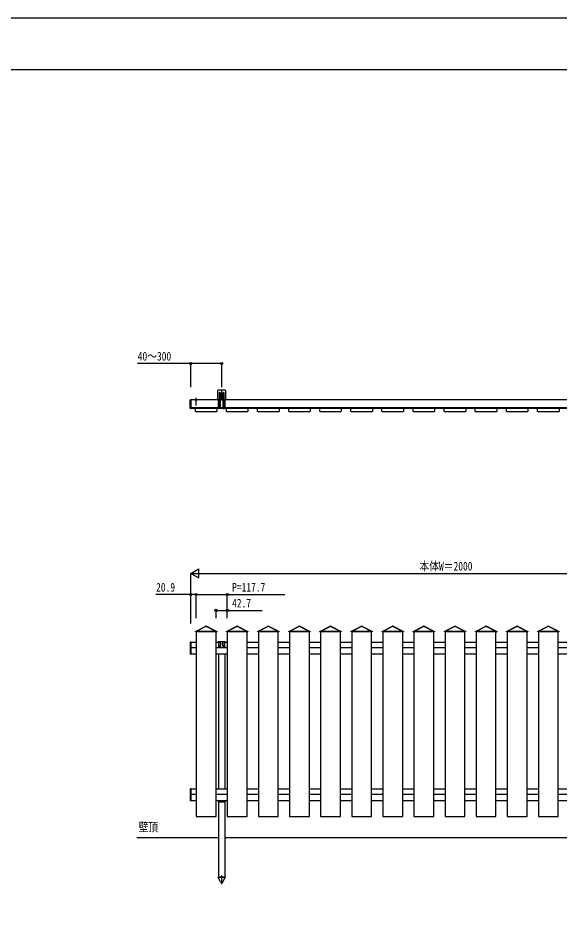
# Model space of a CAD drawing. Units: millimetres, scale not verified. Extents: x -4205 to 4205, y -2970 to 2970.
# Drawn here: x -2125 to -76, y -464 to 2970 of the extents above; entities that cross this region are included whole.
import ezdxf
from ezdxf.enums import TextEntityAlignment as Align

# ---------------------------------------------------------------- set-up
doc = ezdxf.new("R2010")
doc.units = ezdxf.units.MM
doc.header["$LTSCALE"] = 16
for name, color, linetype in [('0-2_USER1', 3, 'Continuous'), ('0-3_YKK_12', 2, 'Continuous'), ('0-4_YKK_A1', 4, 'Continuous'), ('0-5_YKK_D', 6, 'Continuous'), ('0-6_YKK_ZWAK', 7, 'Continuous')]:
    doc.layers.add(name, color=color, linetype=linetype)
doc.styles.add('ＭＳ ゴシック', font='')
doc.styles.get('ＭＳ ゴシック').set_extended_font_data('MS Gothic')

msp = doc.modelspace()

# ---------------------------------------------------------------- linework, layer by layer
at = {"layer": '0-3_YKK_12'}
msp.add_line((-1355.25, 1533.6), (-1355.25, 1565.44), dxfattribs=at)
at = {"layer": '0-4_YKK_A1'}
for p, q in [((-1369.45, 1525.71), (-1369.45, 1561.21)), ((-1367.25, 1563.41), (-1343.25, 1563.41)), ((-1365.25, 1550.91), (-1365.25, 1494.54)), ((-1360.25, 1494.54), (-1360.25, 1550.91)), ((-1350.25, 1550.91), (-1350.25, 1494.54)), ((-1345.25, 1494.54), (-1345.25, 1550.91)), ((-1341.05, 1561.21), (-1341.05, 1525.71)), ((-1474.5, 1494.04), (-1474.5, 1524.44)), ((-1473, 1525.94), (-1472.5, 1525.94)), ((-1472.5, 1525.94), (-1472.5, 1492.54)), ((2527.5, 1525.74), (-1472.5, 1525.74)), ((-1456.75, 1526.25), (-1448.25, 1526.25)), ((-1456.75, 1525.74), (-1456.75, 1526.25)), ((-1456.75, 1525.74), (-1448.25, 1525.74)), ((-1453.9, 1525.74), (-1451.1, 1525.74)), ((-1452.5, 1533.24), (-1452.5, 1504.74)), ((-1448.25, 1525.74), (-1448.25, 1526.25)), ((-1369.45, 1525.71), (-1367.75, 1525.71)), ((-1367.75, 1494.54), (-1367.75, 1525.71)), ((-1361.5, 1528.94), (-1349, 1528.94)), ((-1356.5, 1528.52), (-1357.33, 1528.52)), ((-1355.25, 1524.16), (-1355.25, 1532.66)), ((-1354.01, 1529.35), (-1353.18, 1529.35)), ((-1342.75, 1525.71), (-1342.75, 1494.54)), ((-1342.75, 1525.71), (-1341.05, 1525.71)), ((-1472.5, 1492.54), (-1473, 1492.54)), ((2527.5, 1495.74), (-1472.5, 1495.74)), ((2527.5, 1492.74), (-1472.5, 1492.74)), ((-1454.77, 1481.54), (-1454.77, 1493.94)), ((-1373.73, 1494.14), (-1454.57, 1494.14)), ((-1454.57, 1481.34), (-1373.73, 1481.34)), ((-1373.53, 1493.94), (-1373.53, 1481.54)), ((-1365.25, 1494.54), (-1367.75, 1494.54)), ((-1361.25, 1493.54), (-1364.25, 1493.54)), ((-1350.25, 1494.54), (-1360.25, 1494.54)), ((-1349.25, 1493.54), (-1346.25, 1493.54)), ((-1342.75, 1494.54), (-1345.25, 1494.54)), ((-1337.12, 1481.54), (-1337.12, 1493.94)), ((-1256.09, 1494.14), (-1336.92, 1494.14)), ((-1336.92, 1481.34), (-1256.09, 1481.34)), ((-1255.89, 1493.94), (-1255.89, 1481.54)), ((-1219.42, 1481.54), (-1219.42, 1493.94)), ((-1138.39, 1494.14), (-1219.22, 1494.14)), ((-1219.22, 1481.34), (-1138.39, 1481.34)), ((-1138.19, 1493.94), (-1138.19, 1481.54)), ((-1101.72, 1481.54), (-1101.72, 1493.94)), ((-1020.69, 1494.14), (-1101.52, 1494.14)), ((-1101.52, 1481.34), (-1020.69, 1481.34)), ((-1020.49, 1493.94), (-1020.49, 1481.54)), ((-984.02, 1481.54), (-984.02, 1493.94)), ((-902.99, 1494.14), (-983.82, 1494.14)), ((-983.82, 1481.34), (-902.99, 1481.34)), ((-902.79, 1493.94), (-902.79, 1481.54)), ((-866.32, 1481.54), (-866.32, 1493.94)), ((-785.29, 1494.14), (-866.12, 1494.14)), ((-866.12, 1481.34), (-785.29, 1481.34)), ((-785.09, 1493.94), (-785.09, 1481.54)), ((-748.62, 1481.54), (-748.62, 1493.94)), ((-667.59, 1494.14), (-748.42, 1494.14)), ((-748.42, 1481.34), (-667.59, 1481.34)), ((-667.39, 1493.94), (-667.39, 1481.54)), ((-630.92, 1481.54), (-630.92, 1493.94)), ((-549.89, 1494.14), (-630.72, 1494.14)), ((-630.72, 1481.34), (-549.89, 1481.34)), ((-549.69, 1493.94), (-549.69, 1481.54)), ((-513.22, 1481.54), (-513.22, 1493.94)), ((-432.19, 1494.14), (-513.02, 1494.14)), ((-513.02, 1481.34), (-432.19, 1481.34)), ((-431.99, 1493.94), (-431.99, 1481.54)), ((-395.52, 1481.54), (-395.52, 1493.94)), ((-314.49, 1494.14), (-395.32, 1494.14)), ((-395.32, 1481.34), (-314.49, 1481.34)), ((-314.29, 1493.94), (-314.29, 1481.54)), ((-277.82, 1481.54), (-277.82, 1493.94)), ((-196.79, 1494.14), (-277.62, 1494.14)), ((-277.62, 1481.34), (-196.79, 1481.34)), ((-196.59, 1493.94), (-196.59, 1481.54)), ((-160.12, 1481.54), (-160.12, 1493.94)), ((-79.09, 1494.14), (-159.92, 1494.14)), ((-159.92, 1481.34), (-79.09, 1481.34)), ((-78.89, 1493.94), (-78.89, 1481.54)), ((-1454.7, 649.87), (-1415.29, 668.97)), ((-1414.63, 667.62), (-1454.05, 648.52)), ((-1374.35, 648.52), (-1413.76, 667.62)), ((-1413.11, 668.97), (-1373.69, 649.87)), ((-1337, 649.87), (-1297.59, 668.97)), ((-1296.93, 667.62), (-1336.35, 648.52)), ((-1256.65, 648.52), (-1296.06, 667.62)), ((-1295.41, 668.97), (-1255.99, 649.87)), ((-1219.3, 649.87), (-1179.89, 668.97)), ((-1179.23, 667.62), (-1218.65, 648.52)), ((-1138.95, 648.52), (-1178.36, 667.62)), ((-1177.71, 668.97), (-1138.29, 649.87)), ((-1101.5, 649.87), (-1062.09, 668.97)), ((-1061.44, 667.62), (-1100.85, 648.52)), ((-1021.15, 648.52), (-1060.56, 667.62)), ((-1059.91, 668.97), (-1020.49, 649.87)), ((-983.8, 649.87), (-944.39, 668.97)), ((-943.74, 667.62), (-983.15, 648.52)), ((-903.45, 648.52), (-942.86, 667.62)), ((-942.21, 668.97), (-902.79, 649.87)), ((-866.1, 649.87), (-826.69, 668.97)), ((-826.04, 667.62), (-865.45, 648.52)), ((-785.75, 648.52), (-825.16, 667.62)), ((-824.51, 668.97), (-785.09, 649.87)), ((-748.4, 649.87), (-708.99, 668.97)), ((-708.34, 667.62), (-747.75, 648.52)), ((-668.05, 648.52), (-707.46, 667.62)), ((-706.81, 668.97), (-667.39, 649.87)), ((-630.7, 649.87), (-591.29, 668.97)), ((-590.64, 667.62), (-630.05, 648.52)), ((-550.35, 648.52), (-589.76, 667.62)), ((-589.11, 668.97), (-549.69, 649.87)), ((-513, 649.87), (-473.59, 668.97)), ((-472.94, 667.62), (-512.35, 648.52)), ((-432.65, 648.52), (-472.06, 667.62)), ((-471.41, 668.97), (-431.99, 649.87)), ((-395.3, 649.87), (-355.89, 668.97)), ((-355.24, 667.62), (-394.65, 648.52)), ((-314.95, 648.52), (-354.36, 667.62)), ((-353.71, 668.97), (-314.29, 649.87)), ((-277.6, 649.87), (-238.19, 668.97)), ((-237.54, 667.62), (-276.95, 648.52)), ((-197.25, 648.52), (-236.66, 667.62)), ((-236.01, 668.97), (-196.59, 649.87)), ((-159.9, 649.87), (-120.49, 668.97)), ((-119.84, 667.62), (-159.25, 648.52)), ((-79.55, 648.52), (-118.96, 667.62)), ((-118.31, 668.97), (-78.89, 649.87)), ((-1454.32, 648.61), (-1454.8, 649.6)), ((-1452.6, 649.22), (-1375.8, 649.22)), ((-1451.6, 649.22), (-1451.6, -50.78)), ((-1376.6, 649.22), (-1451.6, 649.22)), ((-1373.6, 649.6), (-1374.08, 648.61)), ((-1336.62, 648.61), (-1337.1, 649.6)), ((-1334.9, 649.22), (-1258.1, 649.22)), ((-1333.9, 649.22), (-1333.9, -50.78)), ((-1258.9, 649.22), (-1333.9, 649.22)), ((-1255.9, 649.6), (-1256.38, 648.61)), ((-1218.92, 648.61), (-1219.4, 649.6)), ((-1217.2, 649.22), (-1140.4, 649.22)), ((-1216.2, 649.22), (-1216.2, -50.78)), ((-1141.2, 649.22), (-1216.2, 649.22)), ((-1138.2, 649.6), (-1138.68, 648.61)), ((-1101.12, 648.61), (-1101.6, 649.6)), ((-1099.4, 649.22), (-1022.6, 649.22)), ((-1098.5, 649.22), (-1098.5, -50.78)), ((-1023.5, 649.22), (-1098.5, 649.22)), ((-1020.4, 649.6), (-1020.88, 648.61)), ((-983.42, 648.61), (-983.9, 649.6)), ((-981.7, 649.22), (-904.9, 649.22)), ((-980.8, 649.22), (-980.8, -50.78)), ((-905.8, 649.22), (-980.8, 649.22)), ((-902.7, 649.6), (-903.18, 648.61)), ((-865.72, 648.61), (-866.2, 649.6)), ((-864, 649.22), (-787.2, 649.22)), ((-863.1, 649.22), (-863.1, -50.78)), ((-788.1, 649.22), (-863.1, 649.22)), ((-785, 649.6), (-785.48, 648.61)), ((-748.02, 648.61), (-748.5, 649.6)), ((-746.3, 649.22), (-669.5, 649.22)), ((-745.4, 649.22), (-745.4, -50.78)), ((-670.4, 649.22), (-745.4, 649.22)), ((-667.3, 649.6), (-667.78, 648.61)), ((-630.32, 648.61), (-630.8, 649.6)), ((-628.6, 649.22), (-551.8, 649.22)), ((-627.7, 649.22), (-627.7, -50.78)), ((-552.7, 649.22), (-627.7, 649.22)), ((-549.6, 649.6), (-550.08, 648.61)), ((-512.62, 648.61), (-513.1, 649.6)), ((-510.9, 649.22), (-434.1, 649.22)), ((-510, 649.22), (-510, -50.78)), ((-435, 649.22), (-510, 649.22)), ((-431.9, 649.6), (-432.38, 648.61)), ((-394.92, 648.61), (-395.4, 649.6)), ((-393.2, 649.22), (-316.4, 649.22)), ((-392.3, 649.22), (-392.3, -50.78)), ((-317.3, 649.22), (-392.3, 649.22)), ((-314.2, 649.6), (-314.68, 648.61)), ((-277.22, 648.61), (-277.7, 649.6)), ((-275.5, 649.22), (-198.7, 649.22)), ((-274.6, 649.22), (-274.6, -50.78)), ((-199.6, 649.22), (-274.6, 649.22)), ((-196.5, 649.6), (-196.98, 648.61)), ((-159.52, 648.61), (-160, 649.6)), ((-157.8, 649.22), (-81, 649.22)), ((-156.9, 649.22), (-156.9, -50.78)), ((-81.9, 649.22), (-156.9, 649.22)), ((-78.8, 649.6), (-79.28, 648.61)), ((-1474.5, 607.92), (-1474.5, 565.52)), ((-1472.5, 609.42), (-1473, 609.42)), ((-1472.5, 609.42), (-1472.5, 564.02)), ((-1472.5, 609.22), (-1451.6, 609.22)), ((-1472.5, 564.22), (-1472.5, 609.22)), ((-1472.5, 589.22), (-1451.6, 589.22)), ((-1376.6, 609.22), (-1367.75, 609.22)), ((-1376.6, 589.22), (-1333.9, 589.22)), ((-1365.25, 610.42), (-1367.75, 610.42)), ((-1367.75, 610.42), (-1367.75, 592.25)), ((-1365.75, 590.25), (-1344.75, 590.25)), ((-1365.25, 595.75), (-1365.25, 610.42)), ((-1364.25, 611.42), (-1361.25, 611.42)), ((-1350.25, 610.42), (-1360.25, 610.42)), ((-1360.25, 610.42), (-1360.25, 595.75)), ((-1350.25, 595.75), (-1350.25, 610.42)), ((-1349.25, 611.42), (-1346.25, 611.42)), ((-1342.75, 610.42), (-1345.25, 610.42)), ((-1345.25, 610.42), (-1345.25, 595.75)), ((-1342.75, 592.25), (-1342.75, 610.42)), ((-1342.75, 609.22), (-1333.9, 609.22)), ((-1258.9, 609.22), (-1216.2, 609.22)), ((-1258.9, 589.22), (-1216.2, 589.22)), ((-1141.2, 609.22), (-1098.5, 609.22)), ((-1141.2, 589.22), (-1098.5, 589.22)), ((-1023.5, 609.22), (-980.8, 609.22)), ((-1023.5, 589.22), (-980.8, 589.22)), ((-905.8, 609.22), (-863.1, 609.22)), ((-905.8, 589.22), (-863.1, 589.22)), ((-788.1, 609.22), (-745.4, 609.22)), ((-788.1, 589.22), (-745.4, 589.22)), ((-670.4, 609.22), (-627.7, 609.22)), ((-670.4, 589.22), (-627.7, 589.22)), ((-552.7, 609.22), (-510, 609.22)), ((-552.7, 589.22), (-510, 589.22)), ((-435, 609.22), (-392.3, 609.22)), ((-435, 589.22), (-392.3, 589.22)), ((-317.3, 609.22), (-274.6, 609.22)), ((-317.3, 589.22), (-274.6, 589.22)), ((-199.6, 609.22), (-156.9, 609.22)), ((-199.6, 589.22), (-156.9, 589.22)), ((-81.9, 609.22), (-39.2, 609.22)), ((-81.9, 589.22), (-39.2, 589.22)), ((-1472.5, 564.02), (-1473, 564.02)), ((-1472.5, 564.22), (-1451.6, 564.22)), ((-1376.6, 564.22), (-1333.9, 564.22)), ((-1367.75, 564.22), (-1367.75, 54.22)), ((-1342.75, 564.22), (-1342.75, 54.22)), ((-1258.9, 564.22), (-1216.2, 564.22)), ((-1141.2, 564.22), (-1098.5, 564.22)), ((-1023.5, 564.22), (-980.8, 564.22)), ((-905.8, 564.22), (-863.1, 564.22)), ((-788.1, 564.22), (-745.4, 564.22)), ((-670.4, 564.22), (-627.7, 564.22)), ((-552.7, 564.22), (-510, 564.22)), ((-435, 564.22), (-392.3, 564.22)), ((-317.3, 564.22), (-274.6, 564.22)), ((-199.6, 564.22), (-156.9, 564.22)), ((-81.9, 564.22), (-39.2, 564.22)), ((-1474.5, 52.92), (-1474.5, 10.52)), ((-1472.5, 54.42), (-1473, 54.42)), ((-1472.5, 54.42), (-1472.5, 9.02)), ((-1472.5, 54.22), (-1451.6, 54.22)), ((-1472.5, 9.22), (-1472.5, 54.22)), ((-1376.6, 54.22), (-1333.9, 54.22)), ((-1258.9, 54.22), (-1216.2, 54.22)), ((-1141.2, 54.22), (-1098.5, 54.22)), ((-1023.5, 54.22), (-980.8, 54.22)), ((-905.8, 54.22), (-863.1, 54.22)), ((-788.1, 54.22), (-745.4, 54.22)), ((-670.4, 54.22), (-627.7, 54.22)), ((-552.7, 54.22), (-510, 54.22)), ((-435, 54.22), (-392.3, 54.22)), ((-317.3, 54.22), (-274.6, 54.22)), ((-199.6, 54.22), (-156.9, 54.22)), ((-81.9, 54.22), (-39.2, 54.22)), ((-1472.5, 9.02), (-1473, 9.02)), ((-1472.5, 34.22), (-1451.6, 34.22)), ((-1472.5, 9.22), (-1451.6, 9.22)), ((-1376.6, 34.22), (-1333.9, 34.22)), ((-1376.6, 9.22), (-1333.9, 9.22)), ((-1367.75, 9.22), (-1367.75, -280.78)), ((-1366.25, 9.22), (-1366.25, 5.22)), ((-1366.25, 5.22), (-1344.25, 5.22)), ((-1344.25, 5.22), (-1344.25, 9.22)), ((-1342.75, 9.22), (-1342.75, -280.78)), ((-1258.9, 34.22), (-1216.2, 34.22)), ((-1258.9, 9.22), (-1216.2, 9.22)), ((-1141.2, 34.22), (-1098.5, 34.22)), ((-1141.2, 9.22), (-1098.5, 9.22)), ((-1023.5, 34.22), (-980.8, 34.22)), ((-1023.5, 9.22), (-980.8, 9.22)), ((-905.8, 34.22), (-863.1, 34.22)), ((-905.8, 9.22), (-863.1, 9.22)), ((-788.1, 34.22), (-745.4, 34.22)), ((-788.1, 9.22), (-745.4, 9.22)), ((-670.4, 34.22), (-627.7, 34.22)), ((-670.4, 9.22), (-627.7, 9.22)), ((-552.7, 34.22), (-510, 34.22)), ((-552.7, 9.22), (-510, 9.22)), ((-435, 34.22), (-392.3, 34.22)), ((-435, 9.22), (-392.3, 9.22)), ((-317.3, 34.22), (-274.6, 34.22)), ((-317.3, 9.22), (-274.6, 9.22)), ((-199.6, 34.22), (-156.9, 34.22)), ((-199.6, 9.22), (-156.9, 9.22)), ((-81.9, 34.22), (-39.2, 34.22)), ((-81.9, 9.22), (-39.2, 9.22)), ((-1675.87, -130.78), (-1367.75, -130.78)), ((-1342.75, -130.78), (397.75, -130.78)), ((-1355.25, -306.29), (-1355.25, -273.81)), ((-1367.95, -281.78), (-1367.95, -280.78)), ((-1367.95, -280.78), (-1342.55, -280.78)), ((-1359.71, -298.04), (-1367.95, -281.78)), ((-1342.75, -280.78), (-1367.75, -280.78)), ((-1350.79, -298.04), (-1342.55, -281.78)), ((-1342.55, -280.78), (-1342.55, -281.78))]:
    msp.add_line(p, q, dxfattribs=at)
for points in [[(-1454.57, 1527.83), (-1453.64, 1525.93), (-1452.5, 1525.32)], [(-1450.42, 1527.83), (-1451.35, 1525.93), (-1452.5, 1525.32)], [(-1357.33, 1528.52), (-1357.33, 1529.35), (-1356.5, 1529.35)], [(-1355.67, 1530.18), (-1355.67, 1531.01), (-1354.84, 1531.01), (-1354.84, 1530.18)], [(-1354.84, 1527.69), (-1354.84, 1526.86), (-1355.67, 1526.86), (-1355.67, 1527.69)], [(-1353.18, 1529.35), (-1353.18, 1528.52), (-1354.01, 1528.52)], [(-1451.6, -50.78), (-1376.6, -50.78), (-1376.6, 649.22)], [(-1333.9, -50.78), (-1258.9, -50.78), (-1258.9, 649.22)], [(-1216.2, -50.78), (-1141.2, -50.78), (-1141.2, 649.22)], [(-1098.5, -50.78), (-1023.5, -50.78), (-1023.5, 649.22)], [(-980.8, -50.78), (-905.8, -50.78), (-905.8, 649.22)], [(-863.1, -50.78), (-788.1, -50.78), (-788.1, 649.22)], [(-745.4, -50.78), (-670.4, -50.78), (-670.4, 649.22)], [(-627.7, -50.78), (-552.7, -50.78), (-552.7, 649.22)], [(-510, -50.78), (-435, -50.78), (-435, 649.22)], [(-392.3, -50.78), (-317.3, -50.78), (-317.3, 649.22)], [(-274.6, -50.78), (-199.6, -50.78), (-199.6, 649.22)], [(-156.9, -50.78), (-81.9, -50.78), (-81.9, 649.22)]]:
    msp.add_lwpolyline(points, dxfattribs=at)
msp.add_circle((-1355.25, 1528.94), 4.25, dxfattribs=at)
for centre, radius, start, end in [((-1367.25, 1561.21), 2.2, 90, 180), ((-1362.75, 1550.91), 2.5, 0, 180), ((-1347.75, 1550.91), 2.5, 0, 180), ((-1343.25, 1561.21), 2.2, 0, 90), ((-1473, 1524.44), 1.5, 90.00175, 179.99942), ((-1452.5, 1522.71), 5.53, 39.79413, 140.20587), ((-1356.5, 1530.18), 0.83, 270, 0), ((-1356.5, 1527.69), 0.83, 0, 90), ((-1354.01, 1530.18), 0.83, 180, 270), ((-1354.01, 1527.69), 0.83, 90, 180), ((-1473, 1494.04), 1.5, 180, 270.00117), ((-1454.57, 1493.94), 0.2, 90, 180), ((-1454.57, 1481.54), 0.2, 180, 270), ((-1373.73, 1493.94), 0.2, 0, 90), ((-1373.73, 1481.54), 0.2, 270, 0), ((-1364.25, 1494.54), 1, 180, 270), ((-1361.25, 1494.54), 1, 270, 0), ((-1349.25, 1494.54), 1, 180, 270), ((-1346.25, 1494.54), 1, 270, 0), ((-1336.92, 1493.94), 0.2, 90, 180), ((-1336.92, 1481.54), 0.2, 180, 270), ((-1256.09, 1493.94), 0.2, 0, 90), ((-1256.09, 1481.54), 0.2, 270, 0), ((-1219.22, 1493.94), 0.2, 90, 180), ((-1219.22, 1481.54), 0.2, 180, 270), ((-1138.39, 1493.94), 0.2, 0, 90), ((-1138.39, 1481.54), 0.2, 270, 0), ((-1101.52, 1493.94), 0.2, 90, 180), ((-1101.52, 1481.54), 0.2, 180, 270), ((-1020.69, 1493.94), 0.2, 0, 90), ((-1020.69, 1481.54), 0.2, 270, 0), ((-983.82, 1493.94), 0.2, 90, 180), ((-983.82, 1481.54), 0.2, 180, 270), ((-902.99, 1493.94), 0.2, 0, 90), ((-902.99, 1481.54), 0.2, 270, 0), ((-866.12, 1493.94), 0.2, 90, 180), ((-866.12, 1481.54), 0.2, 180, 270), ((-785.29, 1493.94), 0.2, 0, 90), ((-785.29, 1481.54), 0.2, 270, 0), ((-748.42, 1493.94), 0.2, 90, 180), ((-748.42, 1481.54), 0.2, 180, 270), ((-667.59, 1493.94), 0.2, 0, 90), ((-667.59, 1481.54), 0.2, 270, 0), ((-630.72, 1493.94), 0.2, 90, 180), ((-630.72, 1481.54), 0.2, 180, 270), ((-549.89, 1493.94), 0.2, 0, 90), ((-549.89, 1481.54), 0.2, 270, 0), ((-513.02, 1493.94), 0.2, 90, 180), ((-513.02, 1481.54), 0.2, 180, 270), ((-432.19, 1493.94), 0.2, 0, 90), ((-432.19, 1481.54), 0.2, 270, 0), ((-395.32, 1493.94), 0.2, 90, 180), ((-395.32, 1481.54), 0.2, 180, 270), ((-314.49, 1493.94), 0.2, 0, 90), ((-314.49, 1481.54), 0.2, 270, 0), ((-277.62, 1493.94), 0.2, 90, 180), ((-277.62, 1481.54), 0.2, 180, 270), ((-196.79, 1493.94), 0.2, 0, 90), ((-196.79, 1481.54), 0.2, 270, 0), ((-159.92, 1493.94), 0.2, 90, 180), ((-159.92, 1481.54), 0.2, 180, 270), ((-79.09, 1493.94), 0.2, 0, 90), ((-79.09, 1481.54), 0.2, 270, 0), ((-1414.2, 666.72), 2.5, 64.142, 115.858), ((-1414.2, 666.72), 1, 64.142, 115.858), ((-1296.5, 666.72), 2.5, 64.142, 115.858), ((-1296.5, 666.72), 1, 64.142, 115.858), ((-1178.8, 666.72), 2.5, 64.142, 115.858), ((-1178.8, 666.72), 1, 64.142, 115.858), ((-1061, 666.72), 2.5, 64.142, 115.858), ((-1061, 666.72), 1, 64.142, 115.858), ((-943.3, 666.72), 2.5, 64.142, 115.858), ((-943.3, 666.72), 1, 64.142, 115.858), ((-825.6, 666.72), 2.5, 64.142, 115.858), ((-825.6, 666.72), 1, 64.142, 115.858), ((-707.9, 666.72), 2.5, 64.142, 115.858), ((-707.9, 666.72), 1, 64.142, 115.858), ((-590.2, 666.72), 2.5, 64.142, 115.858), ((-590.2, 666.72), 1, 64.142, 115.858), ((-472.5, 666.72), 2.5, 64.142, 115.858), ((-472.5, 666.72), 1, 64.142, 115.858), ((-354.8, 666.72), 2.5, 64.142, 115.858), ((-354.8, 666.72), 1, 64.142, 115.858), ((-237.1, 666.72), 2.5, 64.142, 115.858), ((-237.1, 666.72), 1, 64.142, 115.858), ((-119.4, 666.72), 2.5, 64.142, 115.858), ((-119.4, 666.72), 1, 64.142, 115.858), ((-1454.62, 649.69), 0.2, 115.858, 205.858), ((-1454.14, 648.7), 0.2, 205.858, 295.858), ((-1374.26, 648.7), 0.2, 244.142, 334.142), ((-1373.78, 649.69), 0.2, 334.142, 64.142), ((-1336.92, 649.69), 0.2, 115.858, 205.858), ((-1336.44, 648.7), 0.2, 205.858, 295.858), ((-1256.56, 648.7), 0.2, 244.142, 334.142), ((-1256.08, 649.69), 0.2, 334.142, 64.142), ((-1219.22, 649.69), 0.2, 115.858, 205.858), ((-1218.74, 648.7), 0.2, 205.858, 295.858), ((-1138.86, 648.7), 0.2, 244.142, 334.142), ((-1138.38, 649.69), 0.2, 334.142, 64.142), ((-1101.42, 649.69), 0.2, 115.858, 205.858), ((-1100.94, 648.7), 0.2, 205.858, 295.858), ((-1021.06, 648.7), 0.2, 244.142, 334.142), ((-1020.58, 649.69), 0.2, 334.142, 64.142), ((-983.72, 649.69), 0.2, 115.858, 205.858), ((-983.24, 648.7), 0.2, 205.858, 295.858), ((-903.36, 648.7), 0.2, 244.142, 334.142), ((-902.88, 649.69), 0.2, 334.142, 64.142), ((-866.02, 649.69), 0.2, 115.858, 205.858), ((-865.54, 648.7), 0.2, 205.858, 295.858), ((-785.66, 648.7), 0.2, 244.142, 334.142), ((-785.18, 649.69), 0.2, 334.142, 64.142), ((-748.32, 649.69), 0.2, 115.858, 205.858), ((-747.84, 648.7), 0.2, 205.858, 295.858), ((-667.96, 648.7), 0.2, 244.142, 334.142), ((-667.48, 649.69), 0.2, 334.142, 64.142), ((-630.62, 649.69), 0.2, 115.858, 205.858), ((-630.14, 648.7), 0.2, 205.858, 295.858), ((-550.26, 648.7), 0.2, 244.142, 334.142), ((-549.78, 649.69), 0.2, 334.142, 64.142), ((-512.92, 649.69), 0.2, 115.858, 205.858), ((-512.44, 648.7), 0.2, 205.858, 295.858), ((-432.56, 648.7), 0.2, 244.142, 334.142), ((-432.08, 649.69), 0.2, 334.142, 64.142), ((-395.22, 649.69), 0.2, 115.858, 205.858), ((-394.74, 648.7), 0.2, 205.858, 295.858), ((-314.86, 648.7), 0.2, 244.142, 334.142), ((-314.38, 649.69), 0.2, 334.142, 64.142), ((-277.52, 649.69), 0.2, 115.858, 205.858), ((-277.04, 648.7), 0.2, 205.858, 295.858), ((-197.16, 648.7), 0.2, 244.142, 334.142), ((-196.68, 649.69), 0.2, 334.142, 64.142), ((-159.82, 649.69), 0.2, 115.858, 205.858), ((-159.34, 648.7), 0.2, 205.858, 295.858), ((-79.46, 648.7), 0.2, 244.142, 334.142), ((-78.98, 649.69), 0.2, 334.142, 64.142), ((-1473, 607.92), 1.5, 90, 180), ((-1367.75, 608.72), 1.7, 90, 162.90146), ((-1367.75, 608.72), 0.5, 90, 91.50659), ((-1365.75, 592.25), 2, 180, 270), ((-1364.25, 610.42), 1, 90, 180), ((-1362.75, 595.75), 2.5, 180, 0), ((-1361.25, 610.42), 1, 0, 90), ((-1349.25, 610.42), 1, 90, 180), ((-1347.75, 595.75), 2.5, 180, 0), ((-1346.25, 610.42), 1, 0, 90), ((-1344.75, 592.25), 2, 270, 0), ((-1342.75, 608.72), 1.7, 17.09854, 90), ((-1342.75, 608.72), 0.5, 88.49341, 90), ((-1473, 565.52), 1.5, 180, 270), ((-1473, 52.92), 1.5, 90, 180), ((-1473, 10.52), 1.5, 180, 270), ((-1355.25, -295.78), 5, 206.87405, 333.12595)]:
    msp.add_arc(centre, radius, start, end, dxfattribs=at)
at = {"layer": '0-5_YKK_D'}
for p, q in [((-1472.5, 1573.41), (-1472.5, 1664.41)), ((-1355.25, 1573.41), (-1355.25, 1664.41)), ((-1472.5, 869.22), (-1442.19, 886.72)), ((-1472.5, 679.22), (-1472.5, 870.22)), ((-1472.5, 869.22), (-1442.19, 851.72)), ((-1472.5, 869.22), (-1411.88, 869.22)), ((-1442.19, 851.72), (-1442.19, 886.72)), ((-1437.5, 869.22), (492.5, 869.22)), ((-1472.5, 699.22), (-1472.5, 790.22)), ((-1451.6, 699.22), (-1451.6, 790.22)), ((-1451.6, 699.22), (-1451.6, 790.22)), ((-1333.9, 699.22), (-1333.9, 790.22)), ((-1376.6, 699.22), (-1376.6, 730.22)), ((-1333.9, 699.22), (-1333.9, 730.22))]:
    msp.add_line(p, q, dxfattribs=at)
for points in [[(-1355.25, 1663.41), (-1472.5, 1663.41), (-1673.9, 1663.41)], [(-1451.6, 789.22), (-1472.5, 789.22), (-1604.3, 789.22)], [(-1451.6, 789.22), (-1333.9, 789.22), (-1115.7, 789.22)], [(-1376.6, 729.22), (-1333.9, 729.22), (-1202.1, 729.22)]]:
    msp.add_lwpolyline(points, dxfattribs=at)
for centre in [(-1472.5, 1663.41), (-1355.25, 1663.41), (-1472.5, 789.22), (-1451.6, 789.22), (-1451.6, 789.22), (-1333.9, 789.22), (-1376.6, 729.22), (-1333.9, 729.22)]:
    msp.add_circle(centre, 4.25, dxfattribs=at)
at = {"layer": '0-6_YKK_ZWAK'}
msp.add_line((3895.02, 2775), (-3904.98, 2775), dxfattribs=at)
msp.add_lwpolyline([(-4205, -2970), (4205, -2970), (4205, 2970), (-4205, 2970)], close=True, dxfattribs=at)

# ---------------------------------------------------------------- texts
at = {"layer": '0-2_USER1', "style": 'ＭＳ ゴシック', "width": 0.8}
msp.add_text('壁頂', height=33.99, dxfattribs=at).set_placement((-1669.71, -117.94), align=Align.BOTTOM_LEFT)
at = {"layer": '0-5_YKK_D', "style": 'ＭＳ ゴシック', "width": 0.8}
for s, p in [('40～300', (-1672.9, 1664.41)), ('本体W＝2000', (-606.9, 870.02)), ('20.9', (-1603.3, 790.22)), ('P=117.7', (-1315.9, 790.22)), ('42.7', (-1315.9, 730.22))]:
    msp.add_text(s, height=32.99, dxfattribs=at).set_placement(p, align=Align.BOTTOM_LEFT)

doc.saveas('drawing.dxf')
